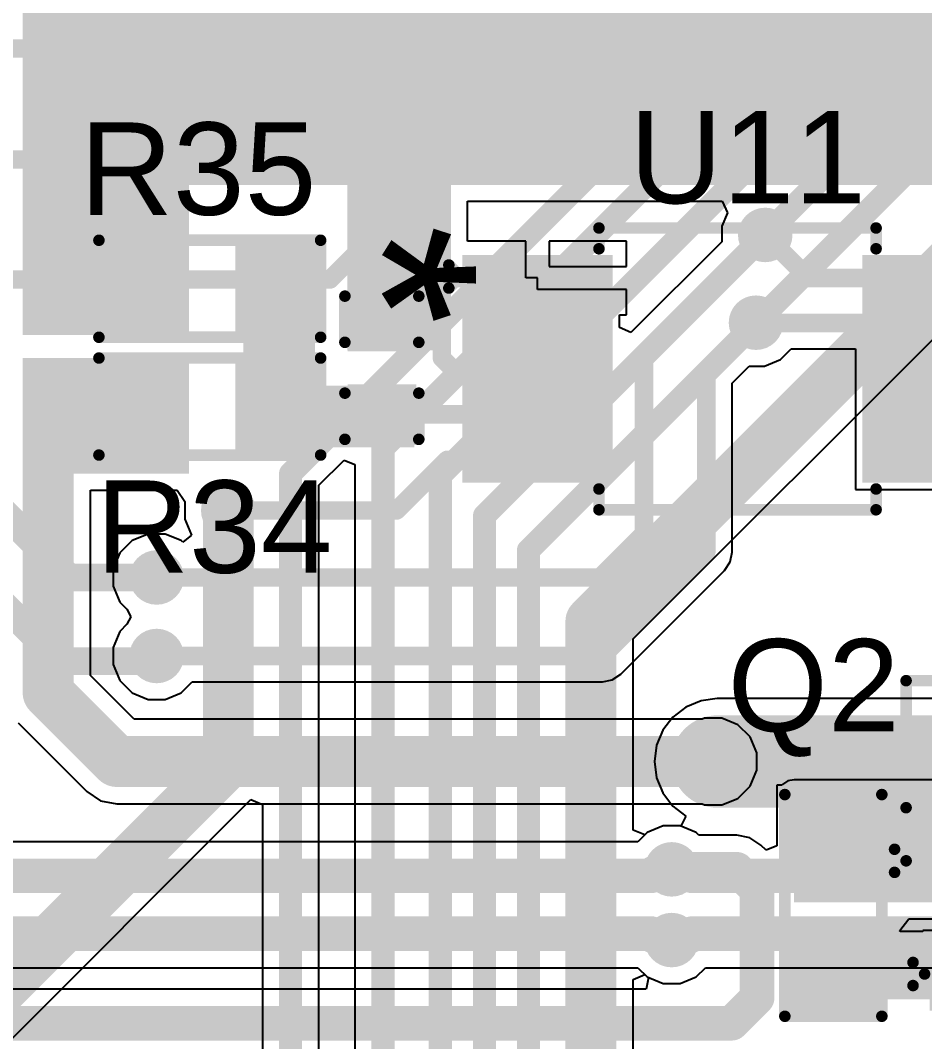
# Model space of a CAD drawing. Header units: millimetres. Extents: x -0.43 to 2.06, y -0.4 to 2.49.
# Drawn here: x 0.638 to 1.0295, y 0.5481 to 0.9902 of the extents above; entities that cross this region are included whole.
import ezdxf

# ---------------------------------------------------------------- set-up
doc = ezdxf.new("R2010")
doc.units = ezdxf.units.MM
doc.header["$MEASUREMENT"] = 0
for name, color, linetype in [('BottomLayer', 5, 'Continuous'), ('TopLayer', 1, 'Continuous'), ('TopOverlay', 2, 'Continuous'), ('TopPaste', 8, 'Continuous'), ('TopSolder', 216, 'Continuous'), ('ViaHoleLayer', 16, 'Continuous')]:
    doc.layers.add(name, color=color, linetype=linetype)
doc.styles.add('Arial', font='arial.ttf', dxfattribs={"height": 0.2})

# ---------------------------------------------------------------- blocks, each defined once
blk = doc.blocks.new('RES_0603_3')
at = {"layer": 'TopLayer'}
for points in [[(-0.015, 0.0175), (-0.015, -0.0175), (-0.045, -0.0175), (-0.045, 0.0175)], [(0.045, 0.0175), (0.045, -0.0175), (0.015, -0.0175), (0.015, 0.0175)]]:
    blk.add_hatch(color=1, dxfattribs=at).paths.add_polyline_path(points)
at = {"layer": 'TopPaste'}
for points in [[(-0.015, 0.0175), (-0.015, -0.0175), (-0.045, -0.0175), (-0.045, 0.0175)], [(0.045, 0.0175), (0.045, -0.0175), (0.015, -0.0175), (0.015, 0.0175)]]:
    blk.add_hatch(color=8, dxfattribs=at).paths.add_polyline_path(points)
at = {"layer": 'TopSolder'}
for points in [[(-0.011, 0.0215), (-0.011, -0.0215), (-0.049, -0.0215), (-0.049, 0.0215)], [(0.049, 0.0215), (0.049, -0.0215), (0.011, -0.0215), (0.011, 0.0215)]]:
    blk.add_hatch(color=216, dxfattribs=at).paths.add_polyline_path(points)
at = {"layer": 'TopOverlay', "const_width": 0.005}
for points in [[(0.048, 0.021), (-0.048, 0.021)], [(-0.048, 0.021), (-0.048, -0.021)], [(0.048, 0.021), (0.048, -0.021)], [(0.048, -0.021), (-0.048, -0.021)]]:
    blk.add_lwpolyline(points, dxfattribs=at)
at = {"layer": 'TopOverlay', "const_width": 0.0025}
for points in [[(-0.04925, 0.021, 1), (-0.04675, 0.021, 1)], [(-0.04925, 0.021, 1), (-0.04675, 0.021, 1)], [(0.04675, 0.021, 1), (0.04925, 0.021, 1)], [(0.04675, 0.021, 1), (0.04925, 0.021, 1)], [(-0.04925, -0.021, 1), (-0.04675, -0.021, 1)], [(-0.04925, -0.021, 1), (-0.04675, -0.021, 1)], [(0.04675, -0.021, 1), (0.04925, -0.021, 1)], [(0.04675, -0.021, 1), (0.04925, -0.021, 1)]]:
    blk.add_lwpolyline(points, format="xyb", close=True, dxfattribs=at)
blk = doc.blocks.new('CAP_0402_23')
at = {"layer": 'TopLayer'}
for points in [[(-0.0275, -0.0125), (-0.0275, 0.0125), (-0.0095, 0.0125), (-0.0095, -0.0125)], [(0.0095, -0.0125), (0.0095, 0.0125), (0.0275, 0.0125), (0.0275, -0.0125)]]:
    blk.add_hatch(color=1, dxfattribs=at).paths.add_polyline_path(points)
at = {"layer": 'TopPaste'}
for points in [[(-0.0275, -0.0125), (-0.0275, 0.0125), (-0.0095, 0.0125), (-0.0095, -0.0125)], [(0.0095, -0.0125), (0.0095, 0.0125), (0.0275, 0.0125), (0.0275, -0.0125)]]:
    blk.add_hatch(color=8, dxfattribs=at).paths.add_polyline_path(points)
at = {"layer": 'TopSolder'}
for points in [[(-0.02986, -0.01486), (-0.02986, 0.01486), (-0.00714, 0.01486), (-0.00714, -0.01486)], [(0.00714, -0.01486), (0.00714, 0.01486), (0.02986, 0.01486), (0.02986, -0.01486)]]:
    blk.add_hatch(color=216, dxfattribs=at).paths.add_polyline_path(points)
at = {"layer": 'TopOverlay', "const_width": 0.005}
for points in [[(-0.031, -0.016), (-0.031, 0.016)], [(-0.011, 0.016), (-0.031, 0.016)], [(0.031, 0.016), (0.011, 0.016)], [(0.031, -0.016), (0.031, 0.016)], [(-0.011, -0.016), (-0.031, -0.016)], [(0.031, -0.016), (0.011, -0.016)]]:
    blk.add_lwpolyline(points, dxfattribs=at)
at = {"layer": 'TopOverlay', "const_width": 0.0025}
for points in [[(-0.03225, 0.016, 1), (-0.02975, 0.016, 1)], [(-0.03225, 0.016, 1), (-0.02975, 0.016, 1)], [(-0.01225, 0.016, 1), (-0.00975, 0.016, 1)], [(0.00975, 0.016, 1), (0.01225, 0.016, 1)], [(0.02975, 0.016, 1), (0.03225, 0.016, 1)], [(0.02975, 0.016, 1), (0.03225, 0.016, 1)], [(-0.03225, -0.016, 1), (-0.02975, -0.016, 1)], [(-0.03225, -0.016, 1), (-0.02975, -0.016, 1)], [(-0.01225, -0.016, 1), (-0.00975, -0.016, 1)], [(0.00975, -0.016, 1), (0.01225, -0.016, 1)], [(0.02975, -0.016, 1), (0.03225, -0.016, 1)], [(0.02975, -0.016, 1), (0.03225, -0.016, 1)]]:
    blk.add_lwpolyline(points, format="xyb", close=True, dxfattribs=at)
blk = doc.blocks.new('SOT_23_37')
at = {"layer": 'TopLayer'}
for points in [[(-0.01614, 0.05748), (0.01614, 0.05748), (0.01614, 0.02126), (-0.01614, 0.02126)], [(-0.05354, -0.02126), (-0.02126, -0.02126), (-0.02126, -0.05748), (-0.05354, -0.05748)], [(0.02126, -0.02126), (0.05354, -0.02126), (0.05354, -0.05748), (0.02126, -0.05748)]]:
    blk.add_hatch(color=1, dxfattribs=at).paths.add_polyline_path(points)
at = {"layer": 'TopPaste'}
for points in [[(-0.01614, 0.05748), (0.01614, 0.05748), (0.01614, 0.02126), (-0.01614, 0.02126)], [(-0.05354, -0.02126), (-0.02126, -0.02126), (-0.02126, -0.05748), (-0.05354, -0.05748)], [(0.02126, -0.02126), (0.05354, -0.02126), (0.05354, -0.05748), (0.02126, -0.05748)]]:
    blk.add_hatch(color=8, dxfattribs=at).paths.add_polyline_path(points)
at = {"layer": 'TopSolder'}
for points in [[(-0.02014, 0.06148), (0.02014, 0.06148), (0.02014, 0.01726), (-0.02014, 0.01726)], [(-0.05754, -0.01726), (-0.01726, -0.01726), (-0.01726, -0.06148), (-0.05754, -0.06148)], [(0.01726, -0.01726), (0.05754, -0.01726), (0.05754, -0.06148), (0.01726, -0.06148)]]:
    blk.add_hatch(color=216, dxfattribs=at).paths.add_polyline_path(points)
at = {"layer": 'TopOverlay', "const_width": 0.005}
for points in [[(-0.061, 0.032), (-0.022, 0.032)], [(-0.061, -0.023), (-0.061, 0.032)], [(0.022, 0.032), (0.061, 0.032)], [(0.061, -0.023), (0.061, 0.032)], [(-0.013, -0.031), (0.013, -0.031)], [(-0.066, -0.051), (-0.066, -0.041)], [(-0.066, -0.041), (-0.061, -0.046)], [(-0.066, -0.051), (-0.061, -0.046)]]:
    blk.add_lwpolyline(points, dxfattribs=at)
at = {"layer": 'TopOverlay', "const_width": 0.0025}
for points in [[(-0.06225, 0.032, 1), (-0.05975, 0.032, 1)], [(-0.06225, 0.032, 1), (-0.05975, 0.032, 1)], [(-0.02325, 0.032, 1), (-0.02075, 0.032, 1)], [(0.02075, 0.032, 1), (0.02325, 0.032, 1)], [(0.05975, 0.032, 1), (0.06225, 0.032, 1)], [(0.05975, 0.032, 1), (0.06225, 0.032, 1)], [(-0.06225, -0.023, 1), (-0.05975, -0.023, 1)], [(0.05975, -0.023, 1), (0.06225, -0.023, 1)], [(-0.01425, -0.031, 1), (-0.01175, -0.031, 1)], [(0.01175, -0.031, 1), (0.01425, -0.031, 1)], [(-0.06725, -0.041, 1), (-0.06475, -0.041, 1)], [(-0.06725, -0.041, 1), (-0.06475, -0.041, 1)], [(-0.06225, -0.046, 1), (-0.05975, -0.046, 1)], [(-0.06225, -0.046, 1), (-0.05975, -0.046, 1)], [(-0.06725, -0.051, 1), (-0.06475, -0.051, 1)], [(-0.06725, -0.051, 1), (-0.06475, -0.051, 1)]]:
    blk.add_lwpolyline(points, format="xyb", close=True, dxfattribs=at)
blk = doc.blocks.new('RES_0603_45')
at = {"layer": 'TopLayer'}
for points in [[(-0.015, 0.0175), (-0.015, -0.0175), (-0.045, -0.0175), (-0.045, 0.0175)], [(0.045, 0.0175), (0.045, -0.0175), (0.015, -0.0175), (0.015, 0.0175)]]:
    blk.add_hatch(color=1, dxfattribs=at).paths.add_polyline_path(points)
at = {"layer": 'TopPaste'}
for points in [[(-0.015, 0.0175), (-0.015, -0.0175), (-0.045, -0.0175), (-0.045, 0.0175)], [(0.045, 0.0175), (0.045, -0.0175), (0.015, -0.0175), (0.015, 0.0175)]]:
    blk.add_hatch(color=8, dxfattribs=at).paths.add_polyline_path(points)
at = {"layer": 'TopSolder'}
for points in [[(-0.011, 0.0215), (-0.011, -0.0215), (-0.049, -0.0215), (-0.049, 0.0215)], [(0.049, 0.0215), (0.049, -0.0215), (0.011, -0.0215), (0.011, 0.0215)]]:
    blk.add_hatch(color=216, dxfattribs=at).paths.add_polyline_path(points)
at = {"layer": 'TopOverlay', "const_width": 0.005}
for points in [[(0.048, 0.021), (-0.048, 0.021)], [(-0.048, 0.021), (-0.048, -0.021)], [(0.048, 0.021), (0.048, -0.021)], [(0.048, -0.021), (-0.048, -0.021)]]:
    blk.add_lwpolyline(points, dxfattribs=at)
at = {"layer": 'TopOverlay', "const_width": 0.0025}
for points in [[(-0.04925, 0.021, 1), (-0.04675, 0.021, 1)], [(-0.04925, 0.021, 1), (-0.04675, 0.021, 1)], [(0.04675, 0.021, 1), (0.04925, 0.021, 1)], [(0.04675, 0.021, 1), (0.04925, 0.021, 1)], [(-0.04925, -0.021, 1), (-0.04675, -0.021, 1)], [(-0.04925, -0.021, 1), (-0.04675, -0.021, 1)], [(0.04675, -0.021, 1), (0.04925, -0.021, 1)], [(0.04675, -0.021, 1), (0.04925, -0.021, 1)]]:
    blk.add_lwpolyline(points, format="xyb", close=True, dxfattribs=at)
blk = doc.blocks.new('RES_0603_46')
at = {"layer": 'TopLayer'}
for points in [[(-0.015, 0.0175), (-0.015, -0.0175), (-0.045, -0.0175), (-0.045, 0.0175)], [(0.045, 0.0175), (0.045, -0.0175), (0.015, -0.0175), (0.015, 0.0175)]]:
    blk.add_hatch(color=1, dxfattribs=at).paths.add_polyline_path(points)
at = {"layer": 'TopPaste'}
for points in [[(-0.015, 0.0175), (-0.015, -0.0175), (-0.045, -0.0175), (-0.045, 0.0175)], [(0.045, 0.0175), (0.045, -0.0175), (0.015, -0.0175), (0.015, 0.0175)]]:
    blk.add_hatch(color=8, dxfattribs=at).paths.add_polyline_path(points)
at = {"layer": 'TopSolder'}
for points in [[(-0.011, 0.0215), (-0.011, -0.0215), (-0.049, -0.0215), (-0.049, 0.0215)], [(0.049, 0.0215), (0.049, -0.0215), (0.011, -0.0215), (0.011, 0.0215)]]:
    blk.add_hatch(color=216, dxfattribs=at).paths.add_polyline_path(points)
at = {"layer": 'TopOverlay', "const_width": 0.005}
for points in [[(0.048, 0.021), (-0.048, 0.021)], [(-0.048, -0.021), (-0.048, 0.021)], [(0.048, -0.021), (0.048, 0.021)], [(0.048, -0.021), (-0.048, -0.021)]]:
    blk.add_lwpolyline(points, dxfattribs=at)
at = {"layer": 'TopOverlay', "const_width": 0.0025}
for points in [[(-0.04925, 0.021, 1), (-0.04675, 0.021, 1)], [(-0.04925, 0.021, 1), (-0.04675, 0.021, 1)], [(0.04675, 0.021, 1), (0.04925, 0.021, 1)], [(0.04675, 0.021, 1), (0.04925, 0.021, 1)], [(-0.04925, -0.021, 1), (-0.04675, -0.021, 1)], [(-0.04925, -0.021, 1), (-0.04675, -0.021, 1)], [(0.04675, -0.021, 1), (0.04925, -0.021, 1)], [(0.04675, -0.021, 1), (0.04925, -0.021, 1)]]:
    blk.add_lwpolyline(points, format="xyb", close=True, dxfattribs=at)
blk = doc.blocks.new('VSSOP_10_52')
at = {"layer": 'TopLayer'}
for points in [[(-0.11516, 0.04528), (-0.05807, 0.04528), (-0.05807, 0.03346), (-0.11516, 0.03346)], [(0.05807, 0.04528), (0.11516, 0.04528), (0.11516, 0.03346), (0.05807, 0.03346)], [(-0.11516, 0.02559), (-0.05807, 0.02559), (-0.05807, 0.01378), (-0.11516, 0.01378)], [(0.05807, 0.02559), (0.11516, 0.02559), (0.11516, 0.01378), (0.05807, 0.01378)], [(-0.11516, 0.00591), (-0.05807, 0.00591), (-0.05807, -0.00591), (-0.11516, -0.00591)], [(0.05807, 0.00591), (0.11516, 0.00591), (0.11516, -0.00591), (0.05807, -0.00591)], [(-0.11516, -0.01378), (-0.05807, -0.01378), (-0.05807, -0.02559), (-0.11516, -0.02559)], [(0.05807, -0.01378), (0.11516, -0.01378), (0.11516, -0.02559), (0.05807, -0.02559)], [(-0.11516, -0.03346), (-0.05807, -0.03346), (-0.05807, -0.04528), (-0.11516, -0.04528)], [(0.05807, -0.03346), (0.11516, -0.03346), (0.11516, -0.04528), (0.05807, -0.04528)]]:
    blk.add_hatch(color=1, dxfattribs=at).paths.add_polyline_path(points)
at = {"layer": 'TopPaste'}
for points in [[(-0.11516, 0.04528), (-0.05807, 0.04528), (-0.05807, 0.03346), (-0.11516, 0.03346)], [(0.05807, 0.04528), (0.11516, 0.04528), (0.11516, 0.03346), (0.05807, 0.03346)], [(-0.11516, 0.02559), (-0.05807, 0.02559), (-0.05807, 0.01378), (-0.11516, 0.01378)], [(0.05807, 0.02559), (0.11516, 0.02559), (0.11516, 0.01378), (0.05807, 0.01378)], [(-0.11516, 0.00591), (-0.05807, 0.00591), (-0.05807, -0.00591), (-0.11516, -0.00591)], [(0.05807, 0.00591), (0.11516, 0.00591), (0.11516, -0.00591), (0.05807, -0.00591)], [(-0.11516, -0.01378), (-0.05807, -0.01378), (-0.05807, -0.02559), (-0.11516, -0.02559)], [(0.05807, -0.01378), (0.11516, -0.01378), (0.11516, -0.02559), (0.05807, -0.02559)], [(-0.11516, -0.03346), (-0.05807, -0.03346), (-0.05807, -0.04528), (-0.11516, -0.04528)], [(0.05807, -0.03346), (0.11516, -0.03346), (0.11516, -0.04528), (0.05807, -0.04528)]]:
    blk.add_hatch(color=8, dxfattribs=at).paths.add_polyline_path(points)
at = {"layer": 'TopSolder'}
for points in [[(-0.11916, 0.04928), (-0.05407, 0.04928), (-0.05407, 0.02946), (-0.11916, 0.02946)], [(0.05407, 0.04928), (0.11916, 0.04928), (0.11916, 0.02946), (0.05407, 0.02946)], [(-0.11916, 0.02959), (-0.05407, 0.02959), (-0.05407, 0.00978), (-0.11916, 0.00978)], [(0.05407, 0.02959), (0.11916, 0.02959), (0.11916, 0.00978), (0.05407, 0.00978)], [(-0.11916, 0.00991), (-0.05407, 0.00991), (-0.05407, -0.00991), (-0.11916, -0.00991)], [(0.05407, 0.00991), (0.11916, 0.00991), (0.11916, -0.00991), (0.05407, -0.00991)], [(-0.11916, -0.00978), (-0.05407, -0.00978), (-0.05407, -0.02959), (-0.11916, -0.02959)], [(0.05407, -0.00978), (0.11916, -0.00978), (0.11916, -0.02959), (0.05407, -0.02959)], [(-0.11916, -0.02946), (-0.05407, -0.02946), (-0.05407, -0.04928), (-0.11916, -0.04928)], [(0.05407, -0.02946), (0.11916, -0.02946), (0.11916, -0.04928), (0.05407, -0.04928)]]:
    blk.add_hatch(color=216, dxfattribs=at).paths.add_polyline_path(points)
at = {"layer": 'TopOverlay', "const_width": 0.005}
for points in [[(-0.06, 0.061), (0.06, 0.061)], [(-0.06, 0.052), (-0.06, 0.061)], [(0.06, 0.052), (0.06, 0.061)], [(-0.125, 0.045), (-0.12, 0.04)], [(-0.125, 0.035), (-0.125, 0.045)], [(-0.125, 0.035), (-0.12, 0.04)], [(-0.06, -0.061), (-0.06, -0.052)], [(0.06, -0.061), (0.06, -0.052)], [(-0.06, -0.061), (0.06, -0.061)]]:
    blk.add_lwpolyline(points, dxfattribs=at)
at = {"layer": 'TopOverlay', "const_width": 0.0025}
for points in [[(-0.06125, 0.061, 1), (-0.05875, 0.061, 1)], [(-0.06125, 0.061, 1), (-0.05875, 0.061, 1)], [(0.05875, 0.061, 1), (0.06125, 0.061, 1)], [(0.05875, 0.061, 1), (0.06125, 0.061, 1)], [(-0.06125, 0.052, 1), (-0.05875, 0.052, 1)], [(0.05875, 0.052, 1), (0.06125, 0.052, 1)], [(-0.12625, 0.045, 1), (-0.12375, 0.045, 1)], [(-0.12625, 0.045, 1), (-0.12375, 0.045, 1)], [(-0.12125, 0.04, 1), (-0.11875, 0.04, 1)], [(-0.12125, 0.04, 1), (-0.11875, 0.04, 1)], [(-0.12625, 0.035, 1), (-0.12375, 0.035, 1)], [(-0.12625, 0.035, 1), (-0.12375, 0.035, 1)], [(-0.06125, -0.052, 1), (-0.05875, -0.052, 1)], [(0.05875, -0.052, 1), (0.06125, -0.052, 1)], [(-0.06125, -0.061, 1), (-0.05875, -0.061, 1)], [(-0.06125, -0.061, 1), (-0.05875, -0.061, 1)], [(0.05875, -0.061, 1), (0.06125, -0.061, 1)], [(0.05875, -0.061, 1), (0.06125, -0.061, 1)]]:
    blk.add_lwpolyline(points, format="xyb", close=True, dxfattribs=at)
blk = doc.blocks.new('SOIC_8_53')
at = {"layer": 'TopLayer'}
for points in [[(-0.07579, 0.08681), (-0.07579, 0.06319), (-0.13681, 0.06319), (-0.13681, 0.08681)], [(0.13681, 0.08681), (0.13681, 0.06319), (0.07579, 0.06319), (0.07579, 0.08681)], [(-0.07579, 0.03681), (-0.07579, 0.01319), (-0.13681, 0.01319), (-0.13681, 0.03681)], [(0.13681, 0.03681), (0.13681, 0.01319), (0.07579, 0.01319), (0.07579, 0.03681)], [(-0.07579, -0.01319), (-0.07579, -0.03681), (-0.13681, -0.03681), (-0.13681, -0.01319)], [(0.13681, -0.01319), (0.13681, -0.03681), (0.07579, -0.03681), (0.07579, -0.01319)], [(-0.07579, -0.06319), (-0.07579, -0.08681), (-0.13681, -0.08681), (-0.13681, -0.06319)], [(0.13681, -0.06319), (0.13681, -0.08681), (0.07579, -0.08681), (0.07579, -0.06319)]]:
    blk.add_hatch(color=1, dxfattribs=at).paths.add_polyline_path(points)
at = {"layer": 'TopOverlay'}
blk.add_hatch(color=2, dxfattribs=at).paths.add_polyline_path([(-0.072, 0.062), (-0.059, 0.062), (-0.059, 0.088), (-0.072, 0.088)])
at = {"layer": 'TopPaste'}
for points in [[(-0.07579, 0.08681), (-0.07579, 0.06319), (-0.13681, 0.06319), (-0.13681, 0.08681)], [(0.13681, 0.08681), (0.13681, 0.06319), (0.07579, 0.06319), (0.07579, 0.08681)], [(-0.07579, 0.03681), (-0.07579, 0.01319), (-0.13681, 0.01319), (-0.13681, 0.03681)], [(0.13681, 0.03681), (0.13681, 0.01319), (0.07579, 0.01319), (0.07579, 0.03681)], [(-0.07579, -0.01319), (-0.07579, -0.03681), (-0.13681, -0.03681), (-0.13681, -0.01319)], [(0.13681, -0.01319), (0.13681, -0.03681), (0.07579, -0.03681), (0.07579, -0.01319)], [(-0.07579, -0.06319), (-0.07579, -0.08681), (-0.13681, -0.08681), (-0.13681, -0.06319)], [(0.13681, -0.06319), (0.13681, -0.08681), (0.07579, -0.08681), (0.07579, -0.06319)]]:
    blk.add_hatch(color=8, dxfattribs=at).paths.add_polyline_path(points)
at = {"layer": 'TopSolder'}
for points in [[(-0.07179, 0.09081), (-0.07179, 0.05919), (-0.14081, 0.05919), (-0.14081, 0.09081)], [(0.14081, 0.09081), (0.14081, 0.05919), (0.07179, 0.05919), (0.07179, 0.09081)], [(-0.07179, 0.04081), (-0.07179, 0.00919), (-0.14081, 0.00919), (-0.14081, 0.04081)], [(0.14081, 0.04081), (0.14081, 0.00919), (0.07179, 0.00919), (0.07179, 0.04081)], [(-0.07179, -0.00919), (-0.07179, -0.04081), (-0.14081, -0.04081), (-0.14081, -0.00919)], [(0.14081, -0.00919), (0.14081, -0.04081), (0.07179, -0.04081), (0.07179, -0.00919)], [(-0.07179, -0.05919), (-0.07179, -0.09081), (-0.14081, -0.09081), (-0.14081, -0.05919)], [(0.14081, -0.05919), (0.14081, -0.09081), (0.07179, -0.09081), (0.07179, -0.05919)]]:
    blk.add_hatch(color=216, dxfattribs=at).paths.add_polyline_path(points)
at = {"layer": 'TopOverlay', "const_width": 0.005}
for points in [[(-0.07837, 0.098), (0.07837, 0.098)], [(-0.07837, 0.091), (-0.07837, 0.098)], [(0.07837, 0.091), (0.07837, 0.098)], [(-0.148, 0.07), (-0.148, 0.08)], [(-0.148, 0.08), (-0.143, 0.075)], [(-0.148, 0.07), (-0.143, 0.075)], [(-0.07837, -0.098), (-0.07837, -0.091)], [(0.07837, -0.098), (0.07837, -0.091)], [(-0.07837, -0.098), (0.07837, -0.098)]]:
    blk.add_lwpolyline(points, dxfattribs=at)
at = {"layer": 'TopOverlay', "const_width": 0.0025}
for points in [[(-0.07962, 0.098, 1), (-0.07712, 0.098, 1)], [(-0.07962, 0.098, 1), (-0.07712, 0.098, 1)], [(0.07712, 0.098, 1), (0.07962, 0.098, 1)], [(0.07712, 0.098, 1), (0.07962, 0.098, 1)], [(-0.07962, 0.091, 1), (-0.07712, 0.091, 1)], [(0.07712, 0.091, 1), (0.07962, 0.091, 1)], [(-0.14925, 0.08, 1), (-0.14675, 0.08, 1)], [(-0.14925, 0.08, 1), (-0.14675, 0.08, 1)], [(-0.14425, 0.075, 1), (-0.14175, 0.075, 1)], [(-0.14425, 0.075, 1), (-0.14175, 0.075, 1)], [(-0.14925, 0.07, 1), (-0.14675, 0.07, 1)], [(-0.14925, 0.07, 1), (-0.14675, 0.07, 1)], [(-0.07962, -0.091, 1), (-0.07712, -0.091, 1)], [(0.07712, -0.091, 1), (0.07962, -0.091, 1)], [(-0.07962, -0.098, 1), (-0.07712, -0.098, 1)], [(-0.07962, -0.098, 1), (-0.07712, -0.098, 1)], [(0.07712, -0.098, 1), (0.07962, -0.098, 1)], [(0.07712, -0.098, 1), (0.07962, -0.098, 1)]]:
    blk.add_lwpolyline(points, format="xyb", close=True, dxfattribs=at)

msp = doc.modelspace()

# ---------------------------------------------------------------- hatches: boundary and pattern name
at = {"layer": 'BottomLayer'}
h = msp.add_hatch(color=5, dxfattribs=at)
edge = h.paths.add_edge_path()
edge.add_arc((0.96051, 0.89731), 0.01181, 0, 360)
h = msp.add_hatch(color=5, dxfattribs=at)
edge = h.paths.add_edge_path()
edge.add_arc((0.95651, 0.85931), 0.01181, 0, 360)
h = msp.add_hatch(color=5, dxfattribs=at)
edge = h.paths.add_edge_path()
edge.add_arc((0.728, 0.778), 0.01181, 0, 360)
h = msp.add_hatch(color=5, dxfattribs=at)
edge = h.paths.add_edge_path()
edge.add_arc((0.697, 0.749), 0.01181, 0, 360)
h = msp.add_hatch(color=5, dxfattribs=at)
edge = h.paths.add_edge_path()
edge.add_arc((0.697, 0.715), 0.01181, 0, 360)
h = msp.add_hatch(color=5, dxfattribs=at)
edge = h.paths.add_edge_path()
edge.add_arc((0.938, 0.66931), 0.01181, 0, 360)
h = msp.add_hatch(color=5, dxfattribs=at)
edge = h.paths.add_edge_path()
edge.add_arc((0.92, 0.62262), 0.01181, 0, 360)
h = msp.add_hatch(color=5, dxfattribs=at)
edge = h.paths.add_edge_path()
edge.add_arc((0.92, 0.592), 0.01181, 0, 360)
at = {"layer": 'TopLayer'}
for points in [[(0.639, 0.919), (0.82551, 0.919), (0.82551, 1.182), (0.639, 1.182)], [(0.80251, 0.919), (1.12651, 0.919), (1.12651, 1.06631), (0.80251, 1.06631)], [(0.77951, 0.84731), (0.82451, 0.84731), (0.82451, 0.951), (0.77951, 0.951)], [(0.639, 0.854), (0.711, 0.854), (0.711, 0.933), (0.639, 0.933)], [(0.73451, 0.80531), (0.76551, 0.80531), (0.76551, 0.89331), (0.73451, 0.89331)], [(0.639, 0.794), (0.711, 0.794), (0.711, 0.844), (0.639, 0.844)], [(0.73451, 0.80531), (0.80851, 0.80531), (0.80851, 0.832), (0.73451, 0.832)], [(0.973, 0.60831), (1.06251, 0.60831), (1.06251, 0.65431), (0.973, 0.65431)]]:
    msp.add_hatch(color=1, dxfattribs=at).paths.add_polyline_path(points)
h = msp.add_hatch(color=1, dxfattribs=at)
edge = h.paths.add_edge_path()
edge.add_arc((0.96051, 0.89731), 0.01181, 0, 360)
h = msp.add_hatch(color=1, dxfattribs=at)
edge = h.paths.add_edge_path()
edge.add_arc((0.95651, 0.85931), 0.01181, 0, 360)
h = msp.add_hatch(color=1, dxfattribs=at)
edge = h.paths.add_edge_path()
edge.add_arc((0.728, 0.778), 0.01181, 0, 360)
h = msp.add_hatch(color=1, dxfattribs=at)
edge = h.paths.add_edge_path()
edge.add_arc((0.697, 0.749), 0.01181, 0, 360)
h = msp.add_hatch(color=1, dxfattribs=at)
edge = h.paths.add_edge_path()
edge.add_arc((0.697, 0.715), 0.01181, 0, 360)
h = msp.add_hatch(color=1, dxfattribs=at)
edge = h.paths.add_edge_path()
edge.add_arc((0.938, 0.66931), 0.01181, 0, 360)
h = msp.add_hatch(color=1, dxfattribs=at)
edge = h.paths.add_edge_path()
edge.add_arc((0.92, 0.62262), 0.01181, 0, 360)
h = msp.add_hatch(color=1, dxfattribs=at)
edge = h.paths.add_edge_path()
edge.add_arc((0.92, 0.592), 0.01181, 0, 360)
at = {"layer": 'ViaHoleLayer'}
h = msp.add_hatch(color=16, dxfattribs=at)
edge = h.paths.add_edge_path()
edge.add_arc((0.96051, 0.89731), 0.00591, 0, 360)
h = msp.add_hatch(color=16, dxfattribs=at)
edge = h.paths.add_edge_path()
edge.add_arc((0.95651, 0.85931), 0.00591, 0, 360)
h = msp.add_hatch(color=16, dxfattribs=at)
edge = h.paths.add_edge_path()
edge.add_arc((0.728, 0.778), 0.00591, 0, 360)
h = msp.add_hatch(color=16, dxfattribs=at)
edge = h.paths.add_edge_path()
edge.add_arc((0.697, 0.749), 0.00591, 0, 360)
h = msp.add_hatch(color=16, dxfattribs=at)
edge = h.paths.add_edge_path()
edge.add_arc((0.697, 0.715), 0.00591, 0, 360)
h = msp.add_hatch(color=16, dxfattribs=at)
edge = h.paths.add_edge_path()
edge.add_arc((0.938, 0.66931), 0.00591, 0, 360)
h = msp.add_hatch(color=16, dxfattribs=at)
edge = h.paths.add_edge_path()
edge.add_arc((0.92, 0.62262), 0.00591, 0, 360)
h = msp.add_hatch(color=16, dxfattribs=at)
edge = h.paths.add_edge_path()
edge.add_arc((0.92, 0.592), 0.00591, 0, 360)

# ---------------------------------------------------------------- linework, layer by layer
at = {"layer": 'BottomLayer'}
for p, q in [((0.90335, 0.7224), (1.10765, 0.9267)), ((0.76724, 0.78893), (0.77815, 0.79984)), ((0.77815, 0.79984), (0.78276, 0.79793)), ((0.78276, 0.79793), (0.78276, 0.159)), ((0.76724, 0.45237), (0.76724, 0.78893)), ((0.90335, 0.63965), (0.90335, 0.7224)), ((0.9327, 0.69561), (0.92613, 0.69289)), ((0.93975, 0.69654), (0.9327, 0.69561)), ((1.1974, 0.69654), (0.93975, 0.69654)), ((0.92613, 0.69289), (0.92049, 0.68856)), ((0.92049, 0.68856), (0.91616, 0.68292)), ((0.91616, 0.68292), (0.91344, 0.67636)), ((0.91344, 0.67636), (0.91251, 0.66931)), ((0.91251, 0.66931), (0.91344, 0.66226)), ((0.91344, 0.66226), (0.91616, 0.65569)), ((0.91616, 0.65569), (0.92049, 0.65005)), ((0.59835, 0.5134), (0.73776, 0.65281)), ((0.73776, 0.65281), (0.74276, 0.65074)), ((0.74276, 0.65074), (0.74276, 0.45237)), ((0.92049, 0.65005), (0.92613, 0.64572)), ((0.92613, 0.64572), (0.92399, 0.64133)), ((0.91626, 0.64143), (0.90934, 0.63857)), ((0.92374, 0.64143), (0.91626, 0.64143)), ((0.92399, 0.64133), (0.92374, 0.64143)), ((0.90835, 0.63758), (0.90335, 0.63965)), ((0.90934, 0.63857), (0.90835, 0.63758)), ((0.93066, 0.57605), (0.93463, 0.58003)), ((0.93463, 0.58003), (1.33917, 0.58003)), ((0.90335, 0.57497), (0.90835, 0.57704)), ((0.90335, 0.50085), (0.90335, 0.57497)), ((0.90835, 0.57704), (0.90934, 0.57605)), ((0.90934, 0.57605), (0.91626, 0.57319)), ((0.92374, 0.57319), (0.93066, 0.57605)), ((0.91626, 0.57319), (0.92374, 0.57319))]:
    msp.add_line(p, q, dxfattribs=at)
for points, const_width in [([(0.95, 0.989), (0.95, 1.471)], 0.01), ([(0.9735, 0.9835), (0.9735, 1.4225)], 0.01), ([(0.992, 0.96538), (0.992, 1.241)], 0.01), ([(1.024, 0.9608), (1.024, 1.234)], 0.01), ([(0.885, 0.73), (1.352, 1.197)], 0.022), ([(0.753, 0.978), (0.836, 1.061)], 0.008), ([(0.768, 0.93), (0.85313, 1.01513)], 0.008), ([(0.772, 0.878), (0.8995, 1.0055)], 0.008), ([(0.755, 0.794), (0.95, 0.989)], 0.01), ([(0.795, 0.805), (0.9735, 0.9835)], 0.01), ([(0.616, 0.978), (0.753, 0.978)], 0.008), ([(0.81982, 0.7932), (0.992, 0.96538)], 0.01), ([(0.96051, 0.89731), (1.024, 0.9608)], 0.01), ([(0.95651, 0.85931), (1.053, 0.9558)], 0.01), ([(0.613, 0.93), (0.768, 0.93)], 0.008), ([(0.839, 0.7758), (0.96051, 0.89731)], 0.01), ([(0.515, 0.893), (0.659, 0.749)], 0.012), ([(0.616, 0.878), (0.772, 0.878)], 0.008), ([(0.506, 0.862), (0.65522, 0.71278)], 0.012), ([(0.858, 0.7608), (0.95651, 0.85931)], 0.01), ([(0.795, 0.159), (0.795, 0.805)], 0.01), ([(0.755, 0.438), (0.755, 0.794)], 0.01), ([(0.81982, 0.45818), (0.81982, 0.7932)], 0.01), ([(0.728, 0.669), (0.728, 0.778)], 0.022), ([(0.839, 0.464), (0.839, 0.7758)], 0.01), ([(0.858, 0.476), (0.858, 0.7608)], 0.01), ([(0.659, 0.749), (0.697, 0.749)], 0.012), ([(0.885, 0.496), (0.885, 0.73)], 0.022), ([(0.69478, 0.71278), (0.697, 0.715)], 0.012), ([(0.65522, 0.71278), (0.69478, 0.71278)], 0.012), ([(0.93975, 0.66931), (1.29251, 0.66931)], 0.04), ([(0.58, 0.521), (0.728, 0.669)], 0.022), ([(0.93853, 0.66853), (0.93875, 0.66831)], 0.022), ([(0.93875, 0.66831), (0.93975, 0.66931)], 0.022), ([(0.92, 0.62262), (0.92165, 0.62097)], 0.015), ([(0.92165, 0.62097), (0.92775, 0.62097)], 0.015), ([(0.92775, 0.62097), (0.92891, 0.61981)], 0.015), ([(0.92891, 0.61981), (1.32881, 0.61981)], 0.015), ([(0.92775, 0.59365), (0.92891, 0.59481)], 0.015), ([(0.92891, 0.59481), (1.33917, 0.59481)], 0.015), ([(0.92, 0.592), (0.92165, 0.59365)], 0.015), ([(0.92165, 0.59365), (0.92775, 0.59365)], 0.015)]:
    msp.add_lwpolyline(points, dxfattribs=dict(at, const_width=const_width))
for points, const_width in [([(0.9475, 0.989, 1), (0.9525, 0.989, 1)], 0.005), ([(0.9475, 0.989, 1), (0.9525, 0.989, 1)], 0.005), ([(0.971, 0.9835, 1), (0.976, 0.9835, 1)], 0.005), ([(0.971, 0.9835, 1), (0.976, 0.9835, 1)], 0.005), ([(0.751, 0.978, 1), (0.755, 0.978, 1)], 0.004), ([(0.751, 0.978, 1), (0.755, 0.978, 1)], 0.004), ([(0.9895, 0.96538, 1), (0.9945, 0.96538, 1)], 0.005), ([(0.9895, 0.96538, 1), (0.9945, 0.96538, 1)], 0.005), ([(1.0215, 0.9608, 1), (1.0265, 0.9608, 1)], 0.005), ([(1.0215, 0.9608, 1), (1.0265, 0.9608, 1)], 0.005), ([(0.766, 0.93, 1), (0.77, 0.93, 1)], 0.004), ([(0.766, 0.93, 1), (0.77, 0.93, 1)], 0.004), ([(0.95801, 0.89731, 1), (0.96301, 0.89731, 1)], 0.005), ([(0.95801, 0.89731, 1), (0.96301, 0.89731, 1)], 0.005), ([(0.77, 0.878, 1), (0.774, 0.878, 1)], 0.004), ([(0.77, 0.878, 1), (0.774, 0.878, 1)], 0.004), ([(0.95401, 0.85931, 1), (0.95901, 0.85931, 1)], 0.005), ([(0.95401, 0.85931, 1), (0.95901, 0.85931, 1)], 0.005), ([(0.7925, 0.805, 1), (0.7975, 0.805, 1)], 0.005), ([(0.7925, 0.805, 1), (0.7975, 0.805, 1)], 0.005), ([(0.7525, 0.794, 1), (0.7575, 0.794, 1)], 0.005), ([(0.7525, 0.794, 1), (0.7575, 0.794, 1)], 0.005), ([(0.81732, 0.7932, 1), (0.82232, 0.7932, 1)], 0.005), ([(0.81732, 0.7932, 1), (0.82232, 0.7932, 1)], 0.005), ([(0.7225, 0.778, 1), (0.7335, 0.778, 1)], 0.011), ([(0.8365, 0.7758, 1), (0.8415, 0.7758, 1)], 0.005), ([(0.8365, 0.7758, 1), (0.8415, 0.7758, 1)], 0.005), ([(0.8555, 0.7608, 1), (0.8605, 0.7608, 1)], 0.005), ([(0.8555, 0.7608, 1), (0.8605, 0.7608, 1)], 0.005), ([(0.656, 0.749, 1), (0.662, 0.749, 1)], 0.006), ([(0.656, 0.749, 1), (0.662, 0.749, 1)], 0.006), ([(0.694, 0.749, 1), (0.7, 0.749, 1)], 0.006), ([(0.8795, 0.73, 1), (0.8905, 0.73, 1)], 0.011), ([(0.8795, 0.73, 1), (0.8905, 0.73, 1)], 0.011), ([(0.694, 0.715, 1), (0.7, 0.715, 1)], 0.006), ([(0.65222, 0.71278, 1), (0.65822, 0.71278, 1)], 0.006), ([(0.65222, 0.71278, 1), (0.65822, 0.71278, 1)], 0.006), ([(0.69178, 0.71278, 1), (0.69778, 0.71278, 1)], 0.006), ([(0.69178, 0.71278, 1), (0.69778, 0.71278, 1)], 0.006), ([(0.92975, 0.66931, 1), (0.94975, 0.66931, 1)], 0.02), ([(0.7225, 0.669, 1), (0.7335, 0.669, 1)], 0.011), ([(0.7225, 0.669, 1), (0.7335, 0.669, 1)], 0.011), ([(0.93303, 0.66853, 1), (0.94403, 0.66853, 1)], 0.011), ([(0.93325, 0.66831, 1), (0.94425, 0.66831, 1)], 0.011), ([(0.93325, 0.66831, 1), (0.94425, 0.66831, 1)], 0.011), ([(0.93425, 0.66931, 1), (0.94525, 0.66931, 1)], 0.011), ([(0.91625, 0.62262, 1), (0.92375, 0.62262, 1)], 0.0075), ([(0.9179, 0.62097, 1), (0.9254, 0.62097, 1)], 0.0075), ([(0.9179, 0.62097, 1), (0.9254, 0.62097, 1)], 0.0075), ([(0.924, 0.62097, 1), (0.9315, 0.62097, 1)], 0.0075), ([(0.924, 0.62097, 1), (0.9315, 0.62097, 1)], 0.0075), ([(0.92516, 0.61981, 1), (0.93266, 0.61981, 1)], 0.0075), ([(0.92516, 0.61981, 1), (0.93266, 0.61981, 1)], 0.0075), ([(0.92516, 0.59481, 1), (0.93266, 0.59481, 1)], 0.0075), ([(0.92516, 0.59481, 1), (0.93266, 0.59481, 1)], 0.0075), ([(0.91625, 0.592, 1), (0.92375, 0.592, 1)], 0.0075), ([(0.9179, 0.59365, 1), (0.9254, 0.59365, 1)], 0.0075), ([(0.9179, 0.59365, 1), (0.9254, 0.59365, 1)], 0.0075), ([(0.924, 0.59365, 1), (0.9315, 0.59365, 1)], 0.0075), ([(0.924, 0.59365, 1), (0.9315, 0.59365, 1)], 0.0075)]:
    msp.add_lwpolyline(points, format="xyb", close=True, dxfattribs=dict(at, const_width=const_width))
at = {"layer": 'TopLayer'}
for p, q in [((0.83165, 0.89458), (0.83165, 0.91186)), ((0.83165, 0.91186), (0.94193, 0.91186)), ((0.94193, 0.91186), (0.94411, 0.90686)), ((0.94411, 0.90686), (0.9417, 0.90105)), ((0.9417, 0.90105), (0.9417, 0.89436)), ((0.8569, 0.89458), (0.83165, 0.89458)), ((0.8569, 0.87868), (0.8569, 0.89458)), ((0.90044, 0.89458), (0.8669, 0.89458)), ((0.8669, 0.89458), (0.8669, 0.88368)), ((0.90044, 0.88368), (0.90044, 0.89458)), ((0.9417, 0.89436), (0.90236, 0.85502)), ((0.8669, 0.88368), (0.90044, 0.88368)), ((0.8619, 0.87868), (0.8569, 0.87868)), ((0.8619, 0.87368), (0.8619, 0.87868)), ((0.90044, 0.87368), (0.8619, 0.87368)), ((0.90044, 0.86277), (0.90044, 0.87368)), ((0.89744, 0.85717), (0.89744, 0.86277)), ((0.89744, 0.86277), (0.90044, 0.86277)), ((0.90236, 0.85502), (0.89744, 0.85717)), ((0.96717, 0.84336), (0.97174, 0.84793)), ((0.97174, 0.84793), (0.99958, 0.84793)), ((0.99958, 0.84793), (0.99958, 0.8264)), ((0.94622, 0.83315), (0.95356, 0.8405)), ((0.95356, 0.8405), (0.96025, 0.8405)), ((0.96025, 0.8405), (0.96717, 0.84336)), ((0.94622, 0.76), (0.94622, 0.83315)), ((0.99958, 0.8264), (0.99958, 0.78703)), ((0.99958, 0.78703), (1.07042, 0.78703)), ((0.66835, 0.7066), (0.66835, 0.78686)), ((0.66835, 0.78686), (0.7059, 0.78686)), ((0.7059, 0.78686), (0.70924, 0.78186)), ((0.70924, 0.78186), (0.70919, 0.78174)), ((0.70919, 0.78174), (0.70919, 0.77426)), ((0.70919, 0.77426), (0.71205, 0.76734)), ((0.68634, 0.76495), (0.68105, 0.75966)), ((0.69326, 0.76781), (0.68634, 0.76495)), ((0.70074, 0.76781), (0.69326, 0.76781)), ((0.70766, 0.76495), (0.70074, 0.76781)), ((0.70832, 0.76428), (0.70766, 0.76495)), ((0.71205, 0.76734), (0.70832, 0.76428)), ((0.68105, 0.75966), (0.67819, 0.75274)), ((0.94536, 0.75571), (0.94622, 0.76)), ((0.94622, 0.76), (0.94622, 0.76)), ((0.67819, 0.75274), (0.67819, 0.74526)), ((0.89793, 0.70707), (0.94293, 0.75207)), ((0.94293, 0.75207), (0.94536, 0.75571)), ((0.94293, 0.75207), (0.94293, 0.75207)), ((0.67819, 0.74526), (0.68105, 0.73834)), ((0.68105, 0.73834), (0.68413, 0.73527)), ((0.68413, 0.73527), (0.6858, 0.732)), ((0.6858, 0.732), (0.68413, 0.72873)), ((0.68105, 0.72566), (0.67819, 0.71874)), ((0.68413, 0.72873), (0.68105, 0.72566)), ((0.67819, 0.71874), (0.67819, 0.71126)), ((0.67819, 0.71126), (0.68105, 0.70434)), ((0.68729, 0.68766), (0.66835, 0.7066)), ((0.68105, 0.70434), (0.68634, 0.69905)), ((0.70766, 0.69905), (0.71239, 0.70378)), ((0.71239, 0.70378), (0.89, 0.70378)), ((0.89, 0.70378), (0.89429, 0.70464)), ((0.89, 0.70378), (0.89, 0.70378)), ((0.89429, 0.70464), (0.89793, 0.70707)), ((0.68634, 0.69905), (0.69326, 0.69619)), ((0.70074, 0.69619), (0.70766, 0.69905)), ((0.69326, 0.69619), (0.70074, 0.69619)), ((0.63702, 0.68602), (0.66672, 0.65633)), ((0.93315, 0.68766), (0.68729, 0.68766)), ((0.93426, 0.68812), (0.93315, 0.68766)), ((0.94174, 0.68812), (0.93426, 0.68812)), ((0.94866, 0.68525), (0.94174, 0.68812)), ((0.95395, 0.67996), (0.94866, 0.68525)), ((0.95681, 0.67305), (0.95395, 0.67996)), ((0.95681, 0.66557), (0.95681, 0.67305)), ((0.95395, 0.65865), (0.95681, 0.66557)), ((0.96772, 0.659), (0.9655, 0.659)), ((0.9655, 0.659), (0.9655, 0.63278)), ((0.96795, 0.65935), (0.96772, 0.659)), ((0.97027, 0.6609), (0.96795, 0.65935)), ((0.973, 0.66144), (0.97027, 0.6609)), ((1.06251, 0.66144), (0.973, 0.66144)), ((0.66672, 0.65633), (0.67267, 0.65235)), ((0.94866, 0.65336), (0.95395, 0.65865)), ((0.67267, 0.65235), (0.67969, 0.65095)), ((0.67969, 0.65095), (0.93315, 0.65095)), ((0.93315, 0.65095), (0.93426, 0.6505)), ((0.93426, 0.6505), (0.94174, 0.6505)), ((0.94174, 0.6505), (0.94866, 0.65336)), ((0.91626, 0.64143), (0.90934, 0.63857)), ((0.92374, 0.64143), (0.91626, 0.64143)), ((0.93066, 0.63857), (0.92374, 0.64143)), ((0.90934, 0.63857), (0.90537, 0.6346)), ((0.93182, 0.63741), (0.93066, 0.63857)), ((0.94821, 0.63741), (0.93182, 0.63741)), ((0.95387, 0.63628), (0.94821, 0.63741)), ((0.90537, 0.6346), (0.53011, 0.6346)), ((0.95867, 0.63308), (0.95387, 0.63628)), ((0.96088, 0.63086), (0.95867, 0.63308)), ((0.9655, 0.63278), (0.96088, 0.63086)), ((1.01875, 0.59617), (1.02266, 0.60117)), ((1.02266, 0.60117), (1.06251, 0.60117)), ((1.01888, 0.59566), (1.01875, 0.59617)), ((1.0287, 0.59566), (1.01888, 0.59566)), ((1.10156, 0.59612), (1.0287, 0.59612)), ((1.0287, 0.59612), (1.0287, 0.59566)), ((0.51363, 0.58003), (0.90537, 0.58003)), ((0.90537, 0.58003), (0.90934, 0.57605)), ((0.90999, 0.57578), (0.909, 0.57078)), ((0.90934, 0.57605), (0.90999, 0.57578)), ((0.909, 0.57078), (0.509, 0.57078))]:
    msp.add_line(p, q, dxfattribs=at)
for points, const_width in [([(0.908, 0.8448), (0.96051, 0.89731)], 0.008), ([(0.96051, 0.89731), (0.97914, 0.87868)], 0.008), ([(0.79451, 0.87399), (0.7992, 0.87868)], 0.008), ([(0.7992, 0.87868), (0.8619, 0.87868)], 0.008), ([(0.97914, 0.87868), (1.03513, 0.87868)], 0.008), ([(0.79451, 0.85831), (0.79451, 0.87399)], 0.008), ([(0.79451, 0.85831), (0.79951, 0.85331)], 0.008), ([(0.935, 0.8378), (0.95651, 0.85931)], 0.008), ([(0.95651, 0.85931), (0.95667, 0.85915)], 0.008), ([(0.95667, 0.85915), (1.03497, 0.85915)], 0.008), ([(0.82051, 0.84399), (0.82051, 0.85531)], 0.008), ([(0.79951, 0.85331), (0.81203, 0.85331)], 0.008), ([(0.82051, 0.84399), (0.8252, 0.83931)], 0.008), ([(0.908, 0.768), (0.908, 0.8448)], 0.008), ([(0.8252, 0.83931), (0.8619, 0.83931)], 0.008), ([(0.935, 0.76), (0.935, 0.8378)], 0.008), ([(0.686, 0.8165), (0.69, 0.8205)], 0.022), ([(0.69, 0.8205), (0.69, 0.823)], 0.022), ([(0.65, 0.699), (0.65, 0.8149)], 0.022), ([(0.79451, 0.82131), (0.7962, 0.81962)], 0.008), ([(0.7962, 0.81962), (0.8619, 0.81962)], 0.008), ([(0.80087, 0.778), (0.82281, 0.79994)], 0.008), ([(0.82281, 0.79994), (0.8619, 0.79994)], 0.008), ([(0.728, 0.778), (0.80087, 0.778)], 0.008), ([(0.889, 0.749), (0.908, 0.768)], 0.008), ([(0.89, 0.715), (0.935, 0.76)], 0.008), ([(0.697, 0.749), (0.889, 0.749)], 0.008), ([(0.697, 0.715), (0.89, 0.715)], 0.008), ([(0.65, 0.699), (0.67969, 0.66931)], 0.022), ([(0.67969, 0.66931), (0.938, 0.66931)], 0.022), ([(0.91109, 0.61981), (0.91225, 0.62097)], 0.015), ([(0.91225, 0.62097), (0.91835, 0.62097)], 0.015), ([(0.91835, 0.62097), (0.92, 0.62262)], 0.015), ([(0.92, 0.62262), (0.94821, 0.62262)], 0.015), ([(0.94821, 0.62262), (0.957, 0.61384)], 0.015), ([(0.52399, 0.61981), (0.91109, 0.61981)], 0.015), ([(0.957, 0.567), (0.957, 0.61384)], 0.015), ([(0.51363, 0.59481), (0.91109, 0.59481)], 0.015), ([(0.91109, 0.59481), (0.91225, 0.59365)], 0.015), ([(0.91225, 0.59365), (0.91835, 0.59365)], 0.015), ([(0.91835, 0.59365), (0.92, 0.592)], 0.015), ([(0.99501, 0.57731), (1.06621, 0.57731)], 0.022), ([(0.946, 0.556), (0.957, 0.567)], 0.015), ([(0.509, 0.556), (0.946, 0.556)], 0.015)]:
    msp.add_lwpolyline(points, dxfattribs=dict(at, const_width=const_width))
for points, const_width in [([(0.95851, 0.89731, 1), (0.96251, 0.89731, 1)], 0.004), ([(0.95851, 0.89731, 1), (0.96251, 0.89731, 1)], 0.004), ([(0.7972, 0.87868, 1), (0.8012, 0.87868, 1)], 0.004), ([(0.7972, 0.87868, 1), (0.8012, 0.87868, 1)], 0.004), ([(0.8599, 0.87868, 1), (0.8639, 0.87868, 1)], 0.004), ([(0.97714, 0.87868, 1), (0.98114, 0.87868, 1)], 0.004), ([(0.97714, 0.87868, 1), (0.98114, 0.87868, 1)], 0.004), ([(0.79251, 0.87399, 1), (0.79651, 0.87399, 1)], 0.004), ([(0.79251, 0.87399, 1), (0.79651, 0.87399, 1)], 0.004), ([(0.79251, 0.85831, 1), (0.79651, 0.85831, 1)], 0.004), ([(0.79251, 0.85831, 1), (0.79651, 0.85831, 1)], 0.004), ([(0.95451, 0.85931, 1), (0.95851, 0.85931, 1)], 0.004), ([(0.95451, 0.85931, 1), (0.95851, 0.85931, 1)], 0.004), ([(0.95467, 0.85915, 1), (0.95867, 0.85915, 1)], 0.004), ([(0.95467, 0.85915, 1), (0.95867, 0.85915, 1)], 0.004), ([(0.81851, 0.85531, 1), (0.82251, 0.85531, 1)], 0.004), ([(0.79751, 0.85331, 1), (0.80151, 0.85331, 1)], 0.004), ([(0.79751, 0.85331, 1), (0.80151, 0.85331, 1)], 0.004), ([(0.81003, 0.85331, 1), (0.81403, 0.85331, 1)], 0.004), ([(0.81851, 0.84399, 1), (0.82251, 0.84399, 1)], 0.004), ([(0.81851, 0.84399, 1), (0.82251, 0.84399, 1)], 0.004), ([(0.906, 0.8448, 1), (0.91, 0.8448, 1)], 0.004), ([(0.906, 0.8448, 1), (0.91, 0.8448, 1)], 0.004), ([(0.8232, 0.83931, 1), (0.8272, 0.83931, 1)], 0.004), ([(0.8232, 0.83931, 1), (0.8272, 0.83931, 1)], 0.004), ([(0.8599, 0.83931, 1), (0.8639, 0.83931, 1)], 0.004), ([(0.933, 0.8378, 1), (0.937, 0.8378, 1)], 0.004), ([(0.933, 0.8378, 1), (0.937, 0.8378, 1)], 0.004), ([(0.6845, 0.823, 1), (0.6955, 0.823, 1)], 0.011), ([(0.6845, 0.8205, 1), (0.6955, 0.8205, 1)], 0.011), ([(0.6845, 0.8205, 1), (0.6955, 0.8205, 1)], 0.011), ([(0.6805, 0.8165, 1), (0.6915, 0.8165, 1)], 0.011), ([(0.6445, 0.8149, 1), (0.6555, 0.8149, 1)], 0.011), ([(0.79251, 0.82131, 1), (0.79651, 0.82131, 1)], 0.004), ([(0.7942, 0.81962, 1), (0.7982, 0.81962, 1)], 0.004), ([(0.7942, 0.81962, 1), (0.7982, 0.81962, 1)], 0.004), ([(0.8599, 0.81962, 1), (0.8639, 0.81962, 1)], 0.004), ([(0.82081, 0.79994, 1), (0.82481, 0.79994, 1)], 0.004), ([(0.82081, 0.79994, 1), (0.82481, 0.79994, 1)], 0.004), ([(0.8599, 0.79994, 1), (0.8639, 0.79994, 1)], 0.004), ([(0.726, 0.778, 1), (0.73, 0.778, 1)], 0.004), ([(0.79887, 0.778, 1), (0.80287, 0.778, 1)], 0.004), ([(0.79887, 0.778, 1), (0.80287, 0.778, 1)], 0.004), ([(0.906, 0.768, 1), (0.91, 0.768, 1)], 0.004), ([(0.906, 0.768, 1), (0.91, 0.768, 1)], 0.004), ([(0.933, 0.76, 1), (0.937, 0.76, 1)], 0.004), ([(0.933, 0.76, 1), (0.937, 0.76, 1)], 0.004), ([(0.695, 0.749, 1), (0.699, 0.749, 1)], 0.004), ([(0.887, 0.749, 1), (0.891, 0.749, 1)], 0.004), ([(0.887, 0.749, 1), (0.891, 0.749, 1)], 0.004), ([(0.695, 0.715, 1), (0.699, 0.715, 1)], 0.004), ([(0.888, 0.715, 1), (0.892, 0.715, 1)], 0.004), ([(0.888, 0.715, 1), (0.892, 0.715, 1)], 0.004), ([(0.6445, 0.699, 1), (0.6555, 0.699, 1)], 0.011), ([(0.6445, 0.699, 1), (0.6555, 0.699, 1)], 0.011), ([(0.67419, 0.66931, 1), (0.68519, 0.66931, 1)], 0.011), ([(0.67419, 0.66931, 1), (0.68519, 0.66931, 1)], 0.011), ([(0.9325, 0.66931, 1), (0.9435, 0.66931, 1)], 0.011), ([(0.9085, 0.62097, 1), (0.916, 0.62097, 1)], 0.0075), ([(0.9085, 0.62097, 1), (0.916, 0.62097, 1)], 0.0075), ([(0.9146, 0.62097, 1), (0.9221, 0.62097, 1)], 0.0075), ([(0.9146, 0.62097, 1), (0.9221, 0.62097, 1)], 0.0075), ([(0.91625, 0.62262, 1), (0.92375, 0.62262, 1)], 0.0075), ([(0.91625, 0.62262, 1), (0.92375, 0.62262, 1)], 0.0075), ([(0.94446, 0.62262, 1), (0.95196, 0.62262, 1)], 0.0075), ([(0.94446, 0.62262, 1), (0.95196, 0.62262, 1)], 0.0075), ([(0.90734, 0.61981, 1), (0.91484, 0.61981, 1)], 0.0075), ([(0.90734, 0.61981, 1), (0.91484, 0.61981, 1)], 0.0075), ([(0.95325, 0.61384, 1), (0.96075, 0.61384, 1)], 0.0075), ([(0.95325, 0.61384, 1), (0.96075, 0.61384, 1)], 0.0075), ([(0.90734, 0.59481, 1), (0.91484, 0.59481, 1)], 0.0075), ([(0.90734, 0.59481, 1), (0.91484, 0.59481, 1)], 0.0075), ([(0.9085, 0.59365, 1), (0.916, 0.59365, 1)], 0.0075), ([(0.9085, 0.59365, 1), (0.916, 0.59365, 1)], 0.0075), ([(0.9146, 0.59365, 1), (0.9221, 0.59365, 1)], 0.0075), ([(0.9146, 0.59365, 1), (0.9221, 0.59365, 1)], 0.0075), ([(0.91625, 0.592, 1), (0.92375, 0.592, 1)], 0.0075), ([(0.98951, 0.57731, 1), (1.00051, 0.57731, 1)], 0.011), ([(0.95325, 0.567, 1), (0.96075, 0.567, 1)], 0.0075), ([(0.95325, 0.567, 1), (0.96075, 0.567, 1)], 0.0075), ([(0.94225, 0.556, 1), (0.94975, 0.556, 1)], 0.0075), ([(0.94225, 0.556, 1), (0.94975, 0.556, 1)], 0.0075)]:
    msp.add_lwpolyline(points, format="xyb", close=True, dxfattribs=dict(at, const_width=const_width))

# ---------------------------------------------------------------- block references
for name, p in [('VSSOP_10_52', (0.94851, 0.83931)), ('SOT_23_37', (1.08251, 0.67231)), ('SOIC_8_53', (1.17251, 0.50231))]:
    msp.add_blockref(name, p)
for name, p, rotation in [('RES_0603_45', (0.72, 0.874), 180), ('CAP_0402_23', (0.79451, 0.83981), 270), ('RES_0603_3', (0.72, 0.823), 180), ('RES_0603_46', (0.99, 0.607), 270)]:
    msp.add_blockref(name, p, dxfattribs=dict(rotation=rotation))

# ---------------------------------------------------------------- texts
at = {"layer": 'TopOverlay', "style": 'Arial'}
for s, p in [('U11', (0.90168, 0.91101)), ('R35', (0.66368, 0.90601)), ('R34', (0.67068, 0.75101)), ('Q2', (0.94419, 0.68231))]:
    msp.add_text(s, height=0.04, dxfattribs=at).set_placement(p)
msp.add_text('*', height=0.08, rotation=270, dxfattribs=at).set_placement((0.75527, 0.90185))

doc.saveas('drawing.dxf')
